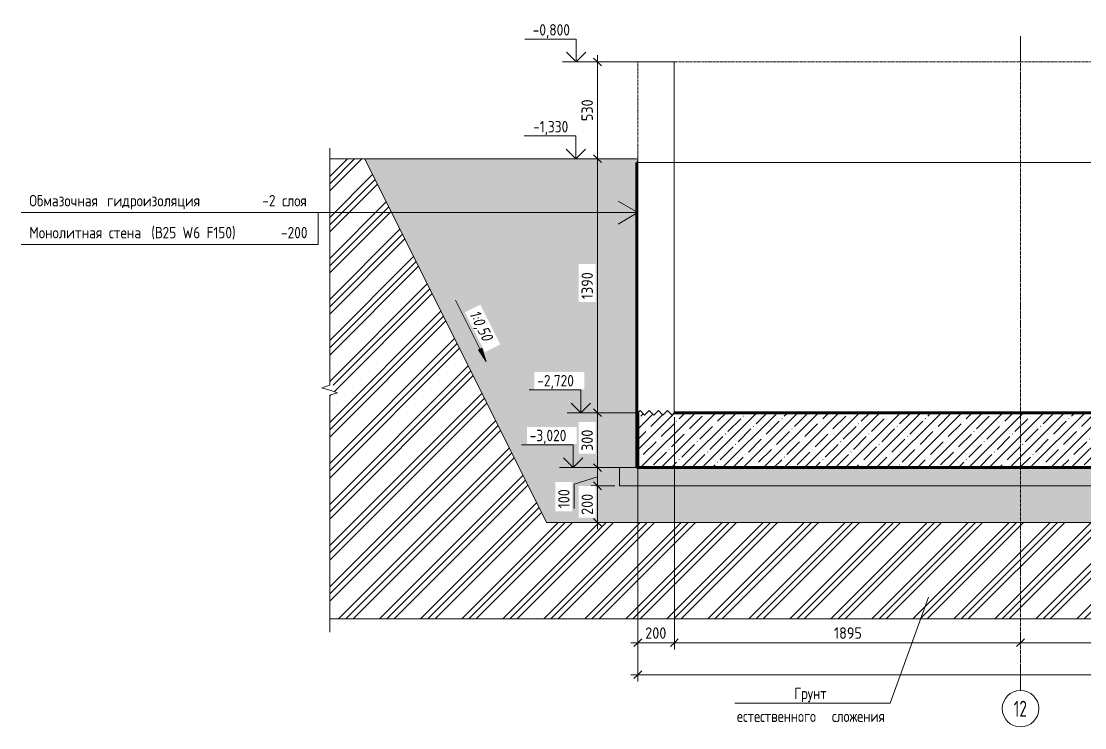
# Model space of a CAD drawing. Header units: millimetres. Extents: x 37836 to 78104, y -5145 to 33689.
# Drawn here: x 55341 to 61162, y -4444 to -578 of the extents above; entities that cross this region are included whole.
import ezdxf

# ---------------------------------------------------------------- set-up
doc = ezdxf.new("R2010")
doc.units = ezdxf.units.MM
doc.linetypes.add('01 Штриховая _4 мм_', pattern=[6, 3.5, -2.5])
doc.linetypes.add('02 Штрихпунктирная _20 мм_', pattern=[25, 20, -2.5, 0, -2.5])
for name, color, linetype, lineweight in [('AA_Dim', 7, 'Continuous', 9), ('AA_Dim-25', 7, 'Continuous', 9), ('AA_Linii', 7, 'Continuous', 9), ('AA_Oformlenie', 7, 'Continuous', 9), ('AA_Vinoska', 7, 'Continuous', 9), ('AA_Visotnaya otmetka', 7, 'Continuous', 9), ('AF_Balki', 7, 'Continuous', 20), ('AF_Perekritie', 7, 'Continuous', 60), ('AF_Pokritie', 7, 'Continuous', 9), ('AF_Stena_Опалубка', 253, 'Continuous', 20), ('Gen_Dim', 7, 'Continuous', 9), ('KR_Fundament', 7, 'Continuous', 20), ('Оси', 7, 'Continuous', 9)]:
    doc.layers.add(name, color=color, linetype=linetype, lineweight=lineweight)
doc.styles.add('GOST Common', font='GOST_Common.ttf', dxfattribs={"width": 0.85, "height": 62.5})
doc.styles.add('ISOCPEUR', font='isocpeur.ttf', dxfattribs={"width": 0.7, "height": 87.5})
doc.styles.add('ISOCPEUR_1', font='isocpeur.ttf', dxfattribs={"width": 0.85, "height": 62.5})
doc.styles.add('ISOCPEUR_2', font='isocpeur.ttf', dxfattribs={"width": 0.9, "height": 62.5})
doc.styles.add('ISOCPEUR_I', font='isocpeui.ttf', dxfattribs={"width": 0.85, "height": 62.5})
doc.dimstyles.new('00_Точн_3_знака__прозр_', dxfattribs={"dimscale": 304.8, "dimtxt": 62.248823, "dimasz": 0.139436, "dimexe": 0.123031, "dimexo": 0.082021, "dimgap": 0.008202, "dimtad": 1, "dimdec": 3, "dimrnd": 0.001, "dimdsep": 46, "dimtxsty": 'ISOCPEUR_2', "dimblk1": 'OBLIQUE', "dimblk2": 'OBLIQUE', "dimsah": 1, "dimcen": 0.09, "dimdle": 0.123031, "dimazin": 0, "dimtfac": 1, "dimtdec": 4, "dimtix": 1, "dimtmove": 0, "dimatfit": 3, "dimfxl": 1, "dimtvp": 1, "dimtolj": 1, "dimtzin": 0, "dimlwd": 18, "dimlwe": 18, "dimarcsym": 2})
doc.dimstyles.new('01_Точн_3_знака__непрозр_', dxfattribs={"dimscale": 304.8, "dimtxt": 62.248823, "dimasz": 0.139436, "dimexe": 0.123031, "dimexo": 0.082021, "dimgap": 0.020505, "dimtad": 1, "dimdec": 3, "dimrnd": 0.001, "dimdsep": 46, "dimtxsty": 'ISOCPEUR_2', "dimblk1": 'OBLIQUE', "dimblk2": 'OBLIQUE', "dimsah": 1, "dimcen": 0.09, "dimdle": 0.123031, "dimazin": 0, "dimtfac": 1, "dimtdec": 4, "dimtix": 1, "dimtmove": 0, "dimatfit": 3, "dimfxl": 1, "dimtvp": 1, "dimtfill": 1, "dimtolj": 1, "dimtzin": 0, "dimlwd": 18, "dimlwe": 18, "dimarcsym": 2})
doc.dimstyles.new('01_Точн_3_знака__непрозр__1', dxfattribs={"dimscale": 304.8, "dimtxt": 62.248823, "dimasz": 0.139436, "dimexe": 0.123031, "dimexo": 0.082021, "dimgap": 0.020505, "dimtad": 1, "dimdec": 3, "dimrnd": 0.001, "dimdsep": 46, "dimtxsty": 'ISOCPEUR_2', "dimblk1": 'OBLIQUE', "dimblk2": 'OBLIQUE', "dimsah": 1, "dimcen": 0.09, "dimdle": 0.123031, "dimazin": 0, "dimtfac": 1, "dimtdec": 4, "dimtix": 1, "dimtmove": 1, "dimatfit": 3, "dimfxl": 1, "dimtvp": 1, "dimtfill": 1, "dimtolj": 1, "dimtzin": 0, "dimlwd": 18, "dimlwe": 18, "dimarcsym": 2})

# ---------------------------------------------------------------- blocks, each defined once
blk = doc.blocks.new('Последовательность узлов - 3мм масшт20 маскировка-904226-Разрез 1 Опл')
at = {"layer": 'AA_Oformlenie'}
for p, q in [((44440.1, -2720), (44452.6, -2707.5)), ((44477.6, -2732.5), (44452.6, -2707.5)), ((44490.1, -2720), (44477.6, -2732.5)), ((44490.1, -2720), (44502.6, -2707.5)), ((44527.6, -2732.5), (44502.6, -2707.5)), ((44540.1, -2720), (44527.6, -2732.5)), ((44540.1, -2720), (44552.6, -2707.5)), ((44577.6, -2732.5), (44552.6, -2707.5)), ((44590.1, -2720), (44577.6, -2732.5)), ((44590.1, -2720), (44602.6, -2707.5)), ((44627.6, -2732.5), (44602.6, -2707.5)), ((44640.1, -2720), (44627.6, -2732.5))]:
    blk.add_line(p, q, dxfattribs=at)
blk = doc.blocks.new('011_ЛинияОбрыва _ЭлУзла_Линия_ - Тип 1-3695785-Разрез 1 Опл')
at = {"layer": 'AA_Oformlenie'}
for p, q in [((41480.3, -3847.5), (36793.5, -3847.5)), ((46223.5, -3847.5), (41536, -3847.5))]:
    blk.add_line(p, q, dxfattribs=at)
blk = doc.blocks.new('011_ЛинияОбрыва _ЭлУзла_Линия_ - Тип 1-3688114-Разрез 1 Опл')
at = {"layer": 'AA_Oformlenie'}
for p, q in [((36793.5, -2569), (36793.5, -1346.9)), ((36793.5, -3847.5), (36793.5, -2624.7))]:
    blk.add_line(p, q, dxfattribs=at)
blk = doc.blocks.new('Ось сетки - d_4мм-2765513-Разрез 1 Опл')
at = {"layer": 'Оси'}
for start, end in [(0, 180), (0, 180), (180, 0), (180, 0)]:
    blk.add_arc((40575.1, -4339.4), 100, start, end, dxfattribs=at)
blk = doc.blocks.new('DIMBLOCK18-Разрез 1 Опл')
at = {"layer": 'AA_Dim-25', "lineweight": 18}
for p, q in [((58690.8, -800), (58457.9, -800)), ((58495.4, -762.5), (58495.4, -1330)), ((58495.4, -800), (58690.8, -800)), ((58500.4, -1330), (58457.9, -1330)), ((58495.4, -1330), (58500.4, -1330))]:
    blk.add_line(p, q, dxfattribs=at)
at = {"layer": 'AA_Dim-25', "lineweight": 30}
for p, q in [((58495.4, -800), (58474.1, -778.8)), ((58495.4, -800), (58516.6, -821.3)), ((58495.4, -1330), (58474.1, -1308.7)), ((58495.4, -1330), (58516.6, -1351.2))]:
    blk.add_line(p, q, dxfattribs=at)
at = {"layer": 'AA_Dim-25', "color": 0, "lineweight": 18, "insert": (58407.5, -1124.3), "char_height": 62.5, "width": 142.215, "attachment_point": 1, "rotation": 90, "line_spacing_factor": 1.149209, "style": 'ISOCPEUR_2', "bg_fill": 3, "box_fill_scale": 1.25, "bg_fill_color": 256, "bg_fill_true_color": 13158600, "bg_fill_transparency": 0}
blk.add_mtext('530', dxfattribs=at)
blk = doc.blocks.new('_Oblique')
at = {"color": 0, "linetype": 'ByBlock', "lineweight": -2}
blk.add_line((-0.5, -0.5), (0.5, 0.5), dxfattribs=at)
blk = doc.blocks.new('DIMBLOCK19-Разрез 1 Опл')
at = {"layer": 'AA_Dim-25', "lineweight": 18}
for p, q in [((58500.4, -1330), (58457.9, -1330)), ((58495.4, -1330), (58495.4, -2720)), ((58495.4, -1330), (58500.4, -1330)), ((58690.8, -2720), (58457.9, -2720)), ((58495.4, -2720), (58690.8, -2720))]:
    blk.add_line(p, q, dxfattribs=at)
at = {"layer": 'AA_Dim-25', "lineweight": 30}
for p, q in [((58495.4, -1330), (58474.1, -1308.7)), ((58495.4, -1330), (58516.6, -1351.2)), ((58495.4, -2720), (58474.1, -2698.8)), ((58495.4, -2720), (58516.6, -2741.2))]:
    blk.add_line(p, q, dxfattribs=at)
at = {"layer": 'AA_Dim-25', "color": 0, "lineweight": 18, "insert": (58407.5, -2098.6), "char_height": 62.5, "width": 176.691, "attachment_point": 1, "rotation": 90, "line_spacing_factor": 1.149209, "style": 'ISOCPEUR_2', "bg_fill": 3, "box_fill_scale": 1.25, "bg_fill_color": 256, "bg_fill_true_color": 13158600, "bg_fill_transparency": 0}
blk.add_mtext('1390', dxfattribs=at)
blk = doc.blocks.new('DIMBLOCK20-Разрез 1 Опл')
at = {"layer": 'AA_Dim-25', "lineweight": 18}
for p, q in [((58690.8, -2720), (58457.9, -2720)), ((58495.4, -2720), (58495.4, -3020)), ((58495.4, -2720), (58690.8, -2720)), ((58590.8, -3020), (58457.9, -3020)), ((58495.4, -3020), (58590.8, -3020))]:
    blk.add_line(p, q, dxfattribs=at)
at = {"layer": 'AA_Dim-25', "lineweight": 30}
for p, q in [((58495.4, -2720), (58474.1, -2698.8)), ((58495.4, -2720), (58516.6, -2741.2)), ((58495.4, -3020), (58474.1, -2998.8)), ((58495.4, -3020), (58516.6, -3041.2))]:
    blk.add_line(p, q, dxfattribs=at)
at = {"layer": 'AA_Dim-25', "color": 0, "lineweight": 18, "insert": (58407.5, -2929.3), "char_height": 62.5, "width": 142.215, "attachment_point": 1, "rotation": 90, "line_spacing_factor": 1.149209, "style": 'ISOCPEUR_2', "bg_fill": 3, "box_fill_scale": 1.25, "bg_fill_color": 256, "bg_fill_true_color": 13158600, "bg_fill_transparency": 0}
blk.add_mtext('300', dxfattribs=at)
blk = doc.blocks.new('DIMBLOCK21-Разрез 1 Опл')
at = {"layer": 'AA_Dim-25', "lineweight": 18}
for p, q in [((58590.8, -3020), (58457.9, -3020)), ((58495.4, -3020), (58495.4, -3120)), ((58495.4, -3020), (58590.8, -3020)), ((58367.9, -3110.8), (58495.4, -3070)), ((58367.9, -3243.5), (58367.9, -3110.8)), ((58590.8, -3120), (58457.9, -3120)), ((58495.4, -3120), (58590.8, -3120))]:
    blk.add_line(p, q, dxfattribs=at)
at = {"layer": 'AA_Dim-25', "lineweight": 30}
for p, q in [((58495.4, -3020), (58474.1, -2998.8)), ((58495.4, -3020), (58516.6, -3041.2)), ((58495.4, -3120), (58474.1, -3098.8)), ((58495.4, -3120), (58516.6, -3141.2))]:
    blk.add_line(p, q, dxfattribs=at)
at = {"layer": 'AA_Dim-25', "color": 0, "lineweight": 18, "insert": (58280, -3243.5), "char_height": 62.5, "width": 129.286, "attachment_point": 1, "rotation": 90, "line_spacing_factor": 1.149209, "style": 'ISOCPEUR_2', "bg_fill": 3, "box_fill_scale": 1.25, "bg_fill_color": 256, "bg_fill_true_color": 13158600, "bg_fill_transparency": 0}
blk.add_mtext('100', dxfattribs=at)
blk = doc.blocks.new('DIMBLOCK22-Разрез 1 Опл')
at = {"layer": 'AA_Dim-25', "lineweight": 18}
for p, q in [((58590.8, -3120), (58457.9, -3120)), ((58495.4, -3120), (58495.4, -3357.5)), ((58495.4, -3120), (58590.8, -3120)), ((58500.4, -3320), (58457.9, -3320)), ((58495.4, -3320), (58500.4, -3320))]:
    blk.add_line(p, q, dxfattribs=at)
at = {"layer": 'AA_Dim-25', "lineweight": 30}
for p, q in [((58495.4, -3120), (58474.1, -3098.8)), ((58495.4, -3120), (58516.6, -3141.2)), ((58495.4, -3320), (58474.1, -3298.8)), ((58495.4, -3320), (58516.6, -3341.2))]:
    blk.add_line(p, q, dxfattribs=at)
at = {"layer": 'AA_Dim-25', "color": 0, "lineweight": 18, "insert": (58407.5, -3279.3), "char_height": 62.5, "width": 142.215, "attachment_point": 1, "rotation": 90, "line_spacing_factor": 1.149209, "style": 'ISOCPEUR_2', "bg_fill": 3, "box_fill_scale": 1.25, "bg_fill_color": 256, "bg_fill_true_color": 13158600, "bg_fill_transparency": 0}
blk.add_mtext('200', dxfattribs=at)
blk = doc.blocks.new('DIMBLOCK24-Разрез 1 Опл')
at = {"layer": 'AA_Dim-25', "lineweight": 18}
for p, q in [((64675.8, -2745), (64675.8, -4016.2)), ((64675.8, -3978.7), (64675.8, -2745)), ((60810.8, -3983.7), (60810.8, -3941.2)), ((64675.8, -3978.7), (60810.8, -3978.7)), ((60810.8, -3978.7), (60810.8, -3983.7))]:
    blk.add_line(p, q, dxfattribs=at)
at = {"layer": 'AA_Dim-25', "lineweight": 30}
for p, q in [((60810.8, -3978.7), (60832, -3957.4)), ((64675.8, -3978.7), (64697, -3957.4)), ((60810.8, -3978.7), (60789.5, -3999.9)), ((64675.8, -3978.7), (64654.5, -3999.9))]:
    blk.add_line(p, q, dxfattribs=at)
at = {"layer": 'AA_Dim-25', "color": 0, "lineweight": 18, "insert": (62664.3, -3894.5), "char_height": 62.5, "width": 189.619, "attachment_point": 1, "line_spacing_factor": 1.149209, "style": 'ISOCPEUR_2'}
blk.add_mtext('3865', dxfattribs=at)
blk = doc.blocks.new('DIMBLOCK25-Разрез 1 Опл')
at = {"layer": 'AA_Dim-25', "lineweight": 18}
for p, q in [((58915.8, -2745), (58915.8, -4016.2)), ((58915.8, -3978.7), (58915.8, -2745)), ((60810.8, -3983.7), (60810.8, -3941.2)), ((60810.8, -3978.7), (58915.8, -3978.7)), ((60810.8, -3978.7), (60810.8, -3983.7))]:
    blk.add_line(p, q, dxfattribs=at)
at = {"layer": 'AA_Dim-25', "lineweight": 30}
for p, q in [((58915.8, -3978.7), (58937, -3957.4)), ((60810.8, -3978.7), (60832, -3957.4)), ((58915.8, -3978.7), (58894.5, -3999.9)), ((60810.8, -3978.7), (60789.5, -3999.9))]:
    blk.add_line(p, q, dxfattribs=at)
at = {"layer": 'AA_Dim-25', "color": 0, "lineweight": 18, "insert": (59789.6, -3894.5), "char_height": 62.5, "width": 176.691, "attachment_point": 1, "line_spacing_factor": 1.149209, "style": 'ISOCPEUR_2'}
blk.add_mtext('1895', dxfattribs=at)
blk = doc.blocks.new('DIMBLOCK26-Разрез 1 Опл')
at = {"layer": 'AA_Dim-25', "lineweight": 18}
for p, q in [((58715.8, -2745), (58715.8, -4016.2)), ((58715.8, -3978.7), (58715.8, -2745)), ((58915.8, -2745), (58915.8, -4016.2)), ((58915.8, -3978.7), (58915.8, -2745)), ((58915.8, -3978.7), (58678.3, -3978.7))]:
    blk.add_line(p, q, dxfattribs=at)
at = {"layer": 'AA_Dim-25', "lineweight": 30}
for p, q in [((58715.8, -3978.7), (58737, -3957.4)), ((58915.8, -3978.7), (58937, -3957.4)), ((58715.8, -3978.7), (58694.5, -3999.9)), ((58915.8, -3978.7), (58894.5, -3999.9))]:
    blk.add_line(p, q, dxfattribs=at)
at = {"layer": 'AA_Dim-25', "color": 0, "lineweight": 18, "insert": (58756.5, -3894.5), "char_height": 62.5, "width": 142.215, "attachment_point": 1, "line_spacing_factor": 1.149209, "style": 'ISOCPEUR_2'}
blk.add_mtext('200', dxfattribs=at)
blk = doc.blocks.new('DIMBLOCK27-Разрез 1 Опл')
at = {"layer": 'AA_Dim-25', "lineweight": 18}
for p, q in [((58715.8, -2745), (58715.8, -4191.2)), ((58715.8, -4153.7), (58715.8, -2745)), ((64875.8, -2745), (64875.8, -4191.2)), ((64875.8, -4153.7), (64875.8, -2745)), ((64913.3, -4153.7), (58678.3, -4153.7))]:
    blk.add_line(p, q, dxfattribs=at)
at = {"layer": 'AA_Dim-25', "lineweight": 30}
for p, q in [((58715.8, -4153.7), (58737, -4132.4)), ((64875.8, -4153.7), (64897, -4132.4)), ((58715.8, -4153.7), (58694.5, -4174.9)), ((64875.8, -4153.7), (64854.5, -4174.9))]:
    blk.add_line(p, q, dxfattribs=at)
at = {"layer": 'AA_Dim-25', "color": 0, "lineweight": 18, "insert": (61722.1, -4069.5), "char_height": 62.5, "width": 176.691, "attachment_point": 1, "line_spacing_factor": 1.149209, "style": 'ISOCPEUR_2'}
blk.add_mtext('6160', dxfattribs=at)
blk = doc.blocks.new('Высотные отметки - Стрелка вверх-400292-Разрез 1 Опл')
at = {"layer": 'AA_Vinoska'}
for p, q in [((38143.3, -675), (37860.8, -675)), ((38143.3, -800), (38143.3, -675)), ((38143.3, -800), (38090.3, -747)), ((38143.3, -800), (38196.4, -747)), ((38218.3, -800), (38068.3, -800))]:
    blk.add_line(p, q, dxfattribs=at)
blk = doc.blocks.new('010_Флажок - Бок Стена без засыпки-3873079-Разрез 1 Опл')
at = {"layer": 'AA_Vinoska'}
for p, q in [((38480.1, -1624.8), (38371.8, -1562.3)), ((35105.1, -1624.8), (36730.1, -1624.8)), ((38480.1, -1624.8), (36730.1, -1624.8)), ((36730.1, -1799.8), (36730.1, -1624.8)), ((38480.1, -1624.8), (38371.8, -1687.3)), ((35105.1, -1799.8), (36730.1, -1799.8))]:
    blk.add_line(p, q, dxfattribs=at)
blk = doc.blocks.new('010_Текст с выноской - Текст 2 строки-3873139-Разрез 1 Опл')
at = {"layer": 'AA_Vinoska'}
blk.add_line((39862.1, -4309.4), (39012.1, -4309.4), dxfattribs=at)

msp = doc.modelspace()

# ---------------------------------------------------------------- hatches: boundary and pattern name
at = {"layer": 'AA_Oformlenie'}
h = msp.add_hatch(dxfattribs=at)
h.set_pattern_fill('FP_7', color=250, style=0, pattern_type=2)
h.set_pattern_definition([(45, (61664.4, -1995), (-112.253, 112.253), []), (45, (61704.09, -1995), (0, 224.5064), []), (45, (61624.71, -1995), (0, 224.5064), [])])
h.paths.add_polyline_path([(66509.1689, -3920.752), (66510.3714, -3920.752), (66510.3714, -3897.534), (66509.1689, -3897.534)])
h.paths.add_polyline_path([(56975.7427, -3920.752), (56979.1689, -3920.752), (56979.1689, -3897.534), (56975.7427, -3897.534)])
h.paths.add_polyline_path([(61744.1689, -3847.534), (61757.9189, -3804.2327), (61771.6689, -3847.534), (66459.1689, -3847.534), (66459.1689, -2616.9213), (66439.5426, -2616.9213), (66439.5426, -2588.767), (66459.1689, -2588.767), (66415.8677, -2575.017), (66459.1689, -2561.267), (66459.1689, -1330), (66370.769, -1330), (65375.769, -3320), (58215.769, -3320), (57220.769, -1330), (57029.1689, -1330), (57029.1689, -2569.0457), (57048.7953, -2569.0457), (57048.7953, -2597.2), (57029.1689, -2597.2), (57072.4702, -2610.95), (57029.1689, -2624.7), (57029.1689, -3847.534), (61716.0146, -3847.534), (61716.0146, -3827.9076), (61744.1689, -3827.9076)])
h = msp.add_hatch(dxfattribs=at)
h.set_pattern_fill('FP_6', color=250, style=0, pattern_type=2)
h.set_pattern_definition([(0, (61664.402, -1995), (101.6, 25.4), [8.382, -67.818, 8.382, -67.818, -406.4]), (0, (61664.402, -1995), (101.6, 25.4), [-152.4, 8.382, -144.018, 8.382, -67.818, -177.8]), (0, (61664.402, -1995), (101.6, 25.4), [-381, 8.382, -42.418, 8.382, -118.618]), (120, (61702.502, -1982.3), (-72.79705, 75.28818), [8.382, -67.818, 8.382, -67.818, -406.4]), (120, (61702.502, -1982.3), (-72.79705, 75.28818), [-152.4, 8.382, -144.018, 8.382, -67.818, -177.8]), (120, (61702.502, -1982.3), (-72.79705, 75.28818), [-381, 8.382, -42.418, 8.382, -118.618]), (240, (61715.202, -1931.5), (-28.80295, -100.68818), [8.382, -67.818, 8.382, -67.818, -406.4]), (240, (61715.202, -1931.5), (-28.80295, -100.68818), [-152.4, 8.382, -144.018, 8.382, -67.818, -177.8]), (240, (61715.202, -1931.5), (-28.80295, -100.68818), [-381, 8.382, -42.418, 8.382, -118.618])])
h.paths.add_polyline_path([(65375.769, -3320), (66370.769, -1330), (64875.769, -1330), (64875.769, -3020), (64975.769, -3020), (64975.769, -3120), (58615.769, -3120), (58615.769, -3020), (58715.769, -3020), (58715.769, -1330), (57220.769, -1330), (58215.769, -3320), (64126.7143, -3320)])
at = {"layer": 'AF_Perekritie', "lineweight": 9}
h = msp.add_hatch(dxfattribs=at)
h.set_pattern_fill('FP_3', color=256, style=0, pattern_type=2)
h.set_pattern_definition([(45, (61664.4, -1995), (-56.1266, 56.1266), []), (45, (61720.53, -1995), (-56.1266, 56.1266), [99.219, -19.844, 0.8382, -19.006])])
h.paths.add_polyline_path([(58715.769, -3020), (64875.769, -3020), (64875.769, -2728), (64675.769, -2728), (64675.769, -2720), (63075.769, -2720), (63075.769, -2728), (62775.769, -2728), (62775.769, -2720), (58915.769, -2720), (58915.769, -2728), (58715.769, -2728)])
at = {"layer": 'AF_Pokritie'}
h = msp.add_hatch(dxfattribs=at)
h.set_pattern_fill('FP_4', color=256, style=0, pattern_type=2)
h.set_pattern_definition([(50, (61664.4, -1995), (182.1847, -15.939), [19.05, -209.55]), (355, (61664.4, -1995), (-35.242, 191.057), [15.24, -167.64]), (100.451, (61679.58, -1996.33), (146.9425, 175.117), [16.19, -178.09]), (46.184, (61664.4, -1944.2), (271.079, -42.043), [28.575, -314.325]), (96.636, (61687, -1947.7), (237.403, 247.427), [24.285, -267.135]), (351.184, (61664.4, -1944.2), (237.405, 247.425), [22.86, -251.46]), (21, (61689.8, -1956.9), (151.615, -102.2655), [19.05, -209.55]), (326, (61689.8, -1956.9), (61.802, 184.188), [15.24, -167.64]), (71.451, (61702.44, -1965.42), (213.417, 81.921), [16.19, -178.09]), (37.5, (61664.4, -1995), (3.0883, 84.5551), [8.382, -157.226, 8.382, -161.798, -168.275]), (37.5, (61664.4, -1995), (3.0883, 84.5551), [-335.788, 8.382, -159.893]), (7.5, (61664.4, -1995), (66.8194, 100.1807), [8.382, -88.646, 8.382, -153.416, -64.135]), (7.5, (61664.4, -1995), (66.8194, 100.1807), [-258.826, 8.382, -55.753]), (327.5, (61607.76, -1995), (135.5905, -5.7289), [8.382, -55.118, 8.382, -189.738, -262.89]), (327.5, (61607.76, -1995), (135.5905, -5.7289), [-261.62, 8.382, -254.508]), (317.5, (61582.36, -1995), (148.129, 25.4268), [8.382, -74.168, 8.382, -123.19, -186.69]), (317.5, (61582.36, -1995), (148.129, 25.4268), [-214.122, 8.382, -178.308])])
h.paths.add_polyline_path([(64893.2246, -3120), (64975.769, -3120), (64975.769, -3020), (58615.769, -3020), (58615.769, -3120), (64875.769, -3120)])

# ---------------------------------------------------------------- linework, layer by layer
at = {"layer": 'AA_Linii'}
for p, q in [((57220.769, -1330), (57029.1689, -1330)), ((58715.769, -1330), (57220.769, -1330)), ((57220.769, -1330), (58215.769, -3320)), ((58215.769, -3320), (57220.769, -1330)), ((58715.769, -3020), (58715.769, -1330)), ((58615.769, -3120), (58615.769, -3020)), ((58615.769, -3020), (58715.769, -3020)), ((64975.769, -3120), (58615.769, -3120)), ((58215.769, -3320), (65375.769, -3320)), ((65375.769, -3320), (58215.769, -3320))]:
    msp.add_line(p, q, dxfattribs=at)
at = {"layer": 'AA_Vinoska'}
for p, q in [((57029.1689, -1346.866), (57029.1689, -1271.866)), ((57029.1689, -2569.0457), (56985.8439, -2583.1228)), ((56985.8439, -2583.1228), (57029.1689, -2597.2)), ((57072.4702, -2610.95), (57029.1689, -2597.2)), ((57029.1689, -2624.7), (57072.4702, -2610.95)), ((60307.8376, -3728.7834), (60097.7812, -4309.3985)), ((57029.1689, -3847.534), (57029.1689, -3920.752))]:
    msp.add_line(p, q, dxfattribs=at)
at = {"layer": 'AF_Balki', "lineweight": 60}
for p, q in [((58715.769, -1350), (58710.769, -1350)), ((58710.769, -1350), (58710.769, -2715)), ((58710.769, -2715), (58709.769, -2715)), ((58709.769, -2715), (58709.769, -3020)), ((58714.769, -3020), (58714.769, -2720)), ((58714.769, -2720), (58715.769, -2720)), ((58709.769, -3020), (58714.769, -3020))]:
    msp.add_line(p, q, dxfattribs=at)
at = {"layer": 'AF_Balki'}
for p, q in [((58710.769, -2715), (58710.769, -1350)), ((58710.769, -1350), (58715.769, -1350)), ((58715.769, -2720), (58715.769, -1350)), ((58715.769, -1350), (64875.769, -1350)), ((58715.769, -1350), (58715.769, -2720)), ((58709.769, -3020), (58709.769, -2715)), ((58709.769, -2715), (58710.769, -2715)), ((58715.769, -2720), (58714.769, -2720)), ((58714.769, -2720), (58714.769, -3020)), ((62775.769, -2720), (58915.769, -2720)), ((58714.7194, -3020), (58709.769, -3020)), ((58714.769, -3020), (64876.769, -3020))]:
    msp.add_line(p, q, dxfattribs=at)
at = {"layer": 'AF_Pokritie', "lineweight": 20}
for p, q in [((64975.769, -3020), (58615.769, -3020)), ((58615.769, -3020), (58615.769, -3120)), ((58615.769, -3120), (64975.769, -3120))]:
    msp.add_line(p, q, dxfattribs=at)
at = {"layer": 'AF_Stena_Опалубка', "linetype": '01 Штриховая _4 мм_'}
for p, q in [((58715.769, -800), (58715.769, -1350)), ((58915.769, -800), (58715.769, -800)), ((58915.769, -2720), (58915.769, -800)), ((64875.769, -800), (58915.769, -800)), ((58915.769, -800), (58915.769, -2720)), ((58715.769, -1350), (58715.769, -2720)), ((58915.769, -2720), (62775.769, -2720))]:
    msp.add_line(p, q, dxfattribs=at)
at = {"layer": 'KR_Fundament', "lineweight": 60}
for p, q in [((58715.769, -2720), (58715.769, -3020)), ((62775.769, -2720), (58915.769, -2720)), ((58715.769, -3020), (64875.769, -3020))]:
    msp.add_line(p, q, dxfattribs=at)
at = {"layer": 'Оси'}
for p, q in [((60810.769, -783.4445), (60810.769, -658.4445)), ((60810.769, -4239.3969), (60810.769, -4114.3969))]:
    msp.add_line(p, q, dxfattribs=at)
at = {"layer": 'Оси', "linetype": '02 Штрихпунктирная _20 мм_'}
msp.add_line((60810.769, -4114.3969), (60810.769, -783.4445), dxfattribs=at)

# ---------------------------------------------------------------- block references
at = {"layer": 'AA_Oformlenie'}
for name in ['011_ЛинияОбрыва _ЭлУзла_Линия_ - Тип 1-3688114-Разрез 1 Опл', '011_ЛинияОбрыва _ЭлУзла_Линия_ - Тип 1-3695785-Разрез 1 Опл']:
    msp.add_blockref(name, (20235.7074, 0), dxfattribs=at)
at = {"layer": 'AA_Oformlenie', "rotation": 180}
msp.add_blockref('Последовательность узлов - 3мм масшт20 маскировка-904226-Разрез 1 Опл', (103355.8306, -5440), dxfattribs=at)
at = {"layer": 'AA_Vinoska'}
msp.add_blockref('010_Текст с выноской - Текст 2 строки-3873139-Разрез 1 Опл', (20235.7074, 0), dxfattribs=at)
at = {"layer": 'Оси'}
msp.add_blockref('Ось сетки - d_4мм-2765513-Разрез 1 Опл', (20235.7074, 0), dxfattribs=at)

# ---------------------------------------------------------------- texts
at = {"layer": 'AA_Vinoska', "char_height": 62.5, "attachment_point": 1, "style": 'GOST Common'}
for s, insert, width in [('Грунт', (59572.6866, -4224.8409), 241.909203), ('\\fGOST Common|b0|i0|c204|p34|;\\W.85; ', (59760.3042, -4349.8409), 22.146617), ('естественного', (59258.5054, -4349.8409), 608.18018), ('сложения', (59778.577, -4349.8409), 373.08532)]:
    msp.add_mtext(s, dxfattribs=dict(at, insert=insert, width=width))
at = {"layer": 'Оси', "insert": (60773.7238, -4296.3104), "char_height": 87.5, "width": 89.789, "attachment_point": 1, "style": 'ISOCPEUR'}
msp.add_mtext('12', dxfattribs=at)

# ---------------------------------------------------------------- dimensions: what is measured, and where the dimension line sits
at = {"layer": 'AA_Dim', "lineweight": 18}
for base, p1, p2, override, picture, middle in [((58915.769, -3978.6817), (60810.769, -4008.7337), (58915.769, -2720), {"dimpost": '<>', "dimfxl": 2291.693612}, 'DIMBLOCK25-Разрез 1 Опл', (59863.269, -3944.9317)), ((60810.769, -3978.6817), (64675.769, -2720), (60810.769, -4008.7337), {"dimpost": '<>', "dimfxl": 4074.194351}, 'DIMBLOCK24-Разрез 1 Опл', (62743.269, -3944.9317))]:
    dim = msp.add_linear_dim(base=base, p1=p1, p2=p2, dimstyle='00_Точн_3_знака__прозр_', override=override, dxfattribs=at)
    dim.commit()
    dim.dimension.update_dxf_attribs({"geometry": picture, "text_midpoint": middle})

# ---------------------------------------------------------------- next in the draw order: texts
at = {"layer": 'Gen_Dim', "insert": (57846.7198, -2149.9943), "char_height": 62.5, "width": 212.130044, "attachment_point": 1, "rotation": 296.56505118, "line_spacing_factor": 1.149209, "style": 'ISOCPEUR_I', "bg_fill": 3, "box_fill_scale": 1.25, "bg_fill_color": 256, "bg_fill_true_color": 13158600, "bg_fill_transparency": 0}
msp.add_mtext('1:0,50', dxfattribs=at)

# ---------------------------------------------------------------- next in the draw order: dimensions: what is measured, and where the dimension line sits
at = {"layer": 'AA_Dim', "lineweight": 18}
dim = msp.add_linear_dim(base=(58495.3804, -1330), p1=(58715.769, -800), p2=(58525.4325, -1330), angle=90, dimstyle='01_Точн_3_знака__непрозр_', override={"dimpost": '<>', "dimfxl": 563.141186}, dxfattribs=at)
dim.commit()
dim.dimension.update_dxf_attribs({"geometry": 'DIMBLOCK18-Разрез 1 Опл', "text_midpoint": (58457.8804, -1065)})

# ---------------------------------------------------------------- next in the draw order: hatches: boundary and pattern name
at = {"layer": 'Gen_Dim'}
msp.add_hatch(color=256, dxfattribs=at).paths.add_polyline_path([(57885.887, -2438.8623), (57861.1775, -2367.3645), (57843.5145, -2376.196)])

# ---------------------------------------------------------------- next in the draw order: linework, layer by layer
at = {"layer": 'AA_Visotnaya otmetka'}
for p, q in [((58507.214, -800), (58379.0349, -800)), ((58915.769, -800), (58507.214, -800))]:
    msp.add_line(p, q, dxfattribs=at)
at = {"layer": 'Gen_Dim'}
for p, q in [((57718.1819, -2103.4521), (57885.887, -2438.8623)), ((57861.1775, -2367.3645), (57843.5145, -2376.196)), ((57843.5145, -2376.196), (57885.887, -2438.8623)), ((57885.887, -2438.8623), (57861.1775, -2367.3645))]:
    msp.add_line(p, q, dxfattribs=at)

# ---------------------------------------------------------------- next in the draw order: block references
at = {"layer": 'AA_Vinoska'}
msp.add_blockref('Высотные отметки - Стрелка вверх-400292-Разрез 1 Опл', (20235.7074, 0), dxfattribs=at)

# ---------------------------------------------------------------- next in the draw order: dimensions: what is measured, and where the dimension line sits
at = {"layer": 'AA_Dim', "lineweight": 18}
dim = msp.add_linear_dim(base=(58495.3804, -2720), p1=(58525.4325, -1330), p2=(58715.769, -2720), angle=90, dimstyle='01_Точн_3_знака__непрозр_', override={"dimpost": '<>', "dimfxl": 1402.971131}, dxfattribs=at)
dim.commit()
dim.dimension.update_dxf_attribs({"geometry": 'DIMBLOCK19-Разрез 1 Опл', "text_midpoint": (58457.8804, -2025)})

# ---------------------------------------------------------------- next in the draw order: linework, layer by layer
at = {"layer": 'AA_Visotnaya otmetka'}
for p, q in [((58492.6846, -1330), (58375.9873, -1330)), ((58715.769, -1330), (58492.6846, -1330))]:
    msp.add_line(p, q, dxfattribs=at)

# ---------------------------------------------------------------- next in the draw order: block references
at = {"layer": 'AA_Vinoska'}
msp.add_blockref('010_Флажок - Бок Стена без засыпки-3873079-Разрез 1 Опл', (20235.7074, 0), dxfattribs=at)
at = {"layer": 'AA_Visotnaya otmetka'}
msp.add_blockref('Высотные отметки - Стрелка вверх-400292-Разрез 1 Опл', (20232.6598, -530), dxfattribs=at)

# ---------------------------------------------------------------- next in the draw order: texts
at = {"layer": 'AA_Visotnaya otmetka', "insert": (58140.6984, -593.3465), "char_height": 62.5, "width": 242.007515, "attachment_point": 1, "line_spacing_factor": 1.149209, "style": 'ISOCPEUR_1', "bg_fill": 3, "box_fill_scale": 1.25, "bg_fill_color": 256, "bg_fill_true_color": 13158600, "bg_fill_transparency": 0}
msp.add_mtext('-0,800', dxfattribs=at)

# ---------------------------------------------------------------- next in the draw order: dimensions: what is measured, and where the dimension line sits
at = {"layer": 'AA_Dim', "lineweight": 18}
dim = msp.add_linear_dim(base=(58495.3804, -3020), p1=(58715.769, -2720), p2=(58615.769, -3020), angle=90, dimstyle='01_Точн_3_знака__непрозр_', override={"dimpost": '<>', "dimfxl": 316.227766}, dxfattribs=at)
dim.commit()
dim.dimension.update_dxf_attribs({"geometry": 'DIMBLOCK20-Разрез 1 Опл', "text_midpoint": (58457.8804, -2870)})

# ---------------------------------------------------------------- next in the draw order: linework, layer by layer
at = {"layer": 'AA_Visotnaya otmetka'}
for p, q in [((58495.4551, -2720), (58403.9384, -2720)), ((58715.769, -2720), (58495.4551, -2720))]:
    msp.add_line(p, q, dxfattribs=at)

# ---------------------------------------------------------------- next in the draw order: block references
msp.add_blockref('Высотные отметки - Стрелка вверх-400292-Разрез 1 Опл', (20260.611, -1920), dxfattribs=at)

# ---------------------------------------------------------------- next in the draw order: texts
at = {"layer": 'AA_Vinoska', "char_height": 62.5, "attachment_point": 1, "style": 'ISOCPEUR_1', "bg_fill": 3, "box_fill_scale": 1.25, "bg_fill_color": 256, "bg_fill_true_color": 13158600, "bg_fill_transparency": 0}
for s, insert, width in [('Обмазочная', (55384.7118, -1528.1702), 477.004062), ('-2 ', (56659.8704, -1528.1702), 131.176117), ('Монолитная', (55384.7118, -1703.1702), 488.929164), ('-200', (56762.5079, -1703.1702), 183.987281)]:
    msp.add_mtext(s, dxfattribs=dict(at, insert=insert, width=width))
at = {"layer": 'AA_Visotnaya otmetka', "insert": (58142.9416, -1123.3465), "char_height": 62.5, "width": 229.30959, "attachment_point": 1, "line_spacing_factor": 1.149209, "style": 'ISOCPEUR_1', "bg_fill": 3, "box_fill_scale": 1.25, "bg_fill_color": 256, "bg_fill_true_color": 13158600, "bg_fill_transparency": 0}
msp.add_mtext('-1,330', dxfattribs=at)

# ---------------------------------------------------------------- next in the draw order: dimensions: what is measured, and where the dimension line sits
at = {"layer": 'AA_Dim', "lineweight": 18}
for base, p1, override, picture, middle in [((58715.769, -3978.6817), (58915.769, -2720), {"dimpost": '<>', "dimfxl": 200}, 'DIMBLOCK26-Разрез 1 Опл', (58815.769, -3944.9317)), ((58715.769, -4153.6817), (64875.769, -2720), {"dimpost": '<>', "dimfxl": 6160}, 'DIMBLOCK27-Разрез 1 Опл', (61795.769, -4119.9317))]:
    dim = msp.add_linear_dim(base=base, p1=p1, p2=(58715.769, -2720), dimstyle='00_Точн_3_знака__прозр_', override=override, dxfattribs=at)
    dim.commit()
    dim.dimension.update_dxf_attribs({"geometry": picture, "text_midpoint": middle})
dim = msp.add_linear_dim(base=(58495.3804, -3120), p1=(58615.769, -3020), p2=(58615.769, -3120), angle=90, dimstyle='01_Точн_3_знака__непрозр__1', override={"dimpost": '<>', "dimfxl": 100}, dxfattribs=at)
dim.commit()
dim.dimension.update_dxf_attribs({"geometry": 'DIMBLOCK21-Разрез 1 Опл', "text_midpoint": (58321.6436, -3178.8688), "dimtype": 160, "text_rotation": 90})

# ---------------------------------------------------------------- next in the draw order: linework, layer by layer
at = {"layer": 'AA_Visotnaya otmetka'}
for p, q in [((58501.8078, -3020), (58362.3694, -3020)), ((59156.9579, -3020), (58501.8078, -3020))]:
    msp.add_line(p, q, dxfattribs=at)

# ---------------------------------------------------------------- next in the draw order: block references
msp.add_blockref('Высотные отметки - Стрелка вверх-400292-Разрез 1 Опл', (20219.0419, -2220), dxfattribs=at)

# ---------------------------------------------------------------- next in the draw order: texts
at = {"layer": 'AA_Vinoska', "char_height": 62.5, "attachment_point": 1, "style": 'ISOCPEUR_1', "bg_fill": 3, "box_fill_scale": 1.25, "bg_fill_color": 256, "bg_fill_true_color": 13158600, "bg_fill_transparency": 0}
for s, insert, width in [('\\fISOCPEUR|b0|i0|c204|p34|;\\W.85; ', (55778.2795, -1528.1702), 39.182477), ('слоя', (56768.1015, -1528.1702), 177.172937), ('\\fISOCPEUR|b0|i0|c204|p34|;\\W.85; ', (55788.1187, -1703.1702), 39.182477)]:
    msp.add_mtext(s, dxfattribs=dict(at, insert=insert, width=width))
at = {"layer": 'AA_Visotnaya otmetka', "insert": (58165.602, -2513.3465), "char_height": 62.5, "width": 242.007515, "attachment_point": 1, "line_spacing_factor": 1.149209, "style": 'ISOCPEUR_1', "bg_fill": 3, "box_fill_scale": 1.25, "bg_fill_color": 256, "bg_fill_true_color": 13158600, "bg_fill_transparency": 0}
msp.add_mtext('-2,720', dxfattribs=at)

# ---------------------------------------------------------------- next in the draw order: dimensions: what is measured, and where the dimension line sits
at = {"layer": 'AA_Dim', "lineweight": 18}
dim = msp.add_linear_dim(base=(58495.3804, -3320), p1=(58615.769, -3120), p2=(58525.4325, -3320), angle=90, dimstyle='01_Точн_3_знака__непрозр_', override={"dimpost": '<>', "dimfxl": 219.455437}, dxfattribs=at)
dim.commit()
dim.dimension.update_dxf_attribs({"geometry": 'DIMBLOCK22-Разрез 1 Опл', "text_midpoint": (58457.8804, -3220)})

# ---------------------------------------------------------------- next in the draw order: texts
at = {"layer": 'AA_Vinoska', "char_height": 62.5, "attachment_point": 1, "style": 'ISOCPEUR_1', "bg_fill": 3, "box_fill_scale": 1.25, "bg_fill_color": 256, "bg_fill_true_color": 13158600, "bg_fill_transparency": 0}
for s, insert, width in [('гидроизоляция', (55810.6083, -1528.1702), 599.66225), ('стена', (55820.4475, -1703.1702), 240.205617)]:
    msp.add_mtext(s, dxfattribs=dict(at, insert=insert, width=width))
at = {"layer": 'AA_Visotnaya otmetka', "insert": (58124.0329, -2813.3465), "char_height": 62.5, "width": 242.007515, "attachment_point": 1, "line_spacing_factor": 1.149209, "style": 'ISOCPEUR_1', "bg_fill": 3, "box_fill_scale": 1.25, "bg_fill_color": 256, "bg_fill_true_color": 13158600, "bg_fill_transparency": 0}
msp.add_mtext('-3,020', dxfattribs=at)

# ---------------------------------------------------------------- next in the draw order: texts
at = {"layer": 'AA_Vinoska', "insert": (56018.6369, -1703.1702), "char_height": 62.5, "width": 64.736266, "attachment_point": 1, "style": 'ISOCPEUR_1', "bg_fill": 3, "box_fill_scale": 1.25, "bg_fill_color": 256, "bg_fill_true_color": 13158600, "bg_fill_transparency": 0}
msp.add_mtext(' (', dxfattribs=at)

# ---------------------------------------------------------------- next in the draw order: texts
at = {"layer": 'AA_Vinoska', "insert": (56072.0497, -1703.1702), "char_height": 62.5, "width": 51.107578, "attachment_point": 1, "style": 'ISOCPEUR_1', "bg_fill": 3, "box_fill_scale": 1.25, "bg_fill_color": 256, "bg_fill_true_color": 13158600, "bg_fill_transparency": 0}
msp.add_mtext('\\fISOCPEUR|b0|i0|c204|p34|;\\W.85;В', dxfattribs=at)

# ---------------------------------------------------------------- next in the draw order: texts
at = {"layer": 'AA_Vinoska', "insert": (56114.2177, -1703.1702), "char_height": 62.5, "width": 483.818406, "attachment_point": 1, "style": 'ISOCPEUR_1', "bg_fill": 3, "box_fill_scale": 1.25, "bg_fill_color": 256, "bg_fill_true_color": 13158600, "bg_fill_transparency": 0}
msp.add_mtext('25 W6 F150)', dxfattribs=at)

doc.saveas('drawing.dxf')
